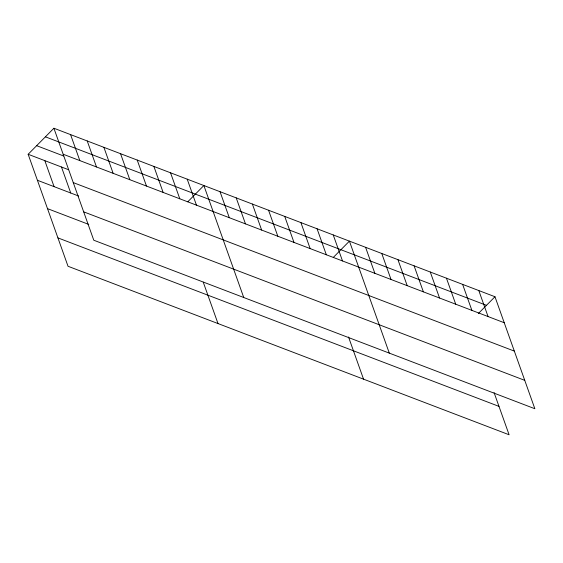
<?xml version="1.0" encoding="UTF-8"?>
<svg xmlns="http://www.w3.org/2000/svg" width="563" height="563" viewBox="0 0 563 563"><rect width="100%" height="100%" fill="white"/><g stroke="black" fill="none" stroke-linecap="round" stroke-linejoin="round"><path stroke-width="0.84" d="M494.075 392.58L509.1 434.763L68.024 266.264L28.15 154.276L53.9 128.237L494.976 296.736L534.85 408.724L93.782 240.225L53.9 128.237M187.782 201.793L203.869 185.523L243.744 297.517M333.331 257.397L349.419 241.133L389.3 353.121M478.304 313.591L494.976 296.736M45.406 136.83L486.474 305.329M63.162 154.234L504.23 322.733M36.651 145.683L63.626 155.986M28.15 154.276L68.616 169.737M73.267 182.609L514.336 351.108M37.404 180.273L78.665 196.037M83.676 211.85L524.744 380.349M47.51 208.648L88.771 224.412M57.926 237.889L498.994 406.387M478.803 290.557L488.058 316.554M462.624 284.378L471.885 310.375M446.452 278.199L455.713 304.196M430.28 272.02L439.541 298.017M414.108 265.842L423.369 291.838M397.935 259.67L407.197 285.659M381.763 253.491L391.025 279.487M365.591 247.312L374.852 273.308M333.247 234.954L342.501 260.95M317.075 228.775L326.329 254.772M348.525 336.977L363.543 379.159M300.902 222.596L310.157 248.593M284.73 216.417L293.985 242.414M268.558 210.238L277.812 236.235M252.386 204.059L261.64 230.056M236.214 197.88L245.468 223.877M220.042 191.701L229.296 217.698M187.205 179.161L196.459 205.157M170.54 172.792L179.801 198.788M203.257 282.183L217.994 323.556M153.882 166.43L163.136 192.426M137.217 160.061L146.471 186.057M120.552 153.699L129.814 179.696M103.895 147.33L113.149 173.327M87.23 140.968L96.484 166.965M70.565 134.599L79.826 160.596M61.473 167.007L70.734 193.003M44.815 160.638L54.069 186.634"/></g></svg>
